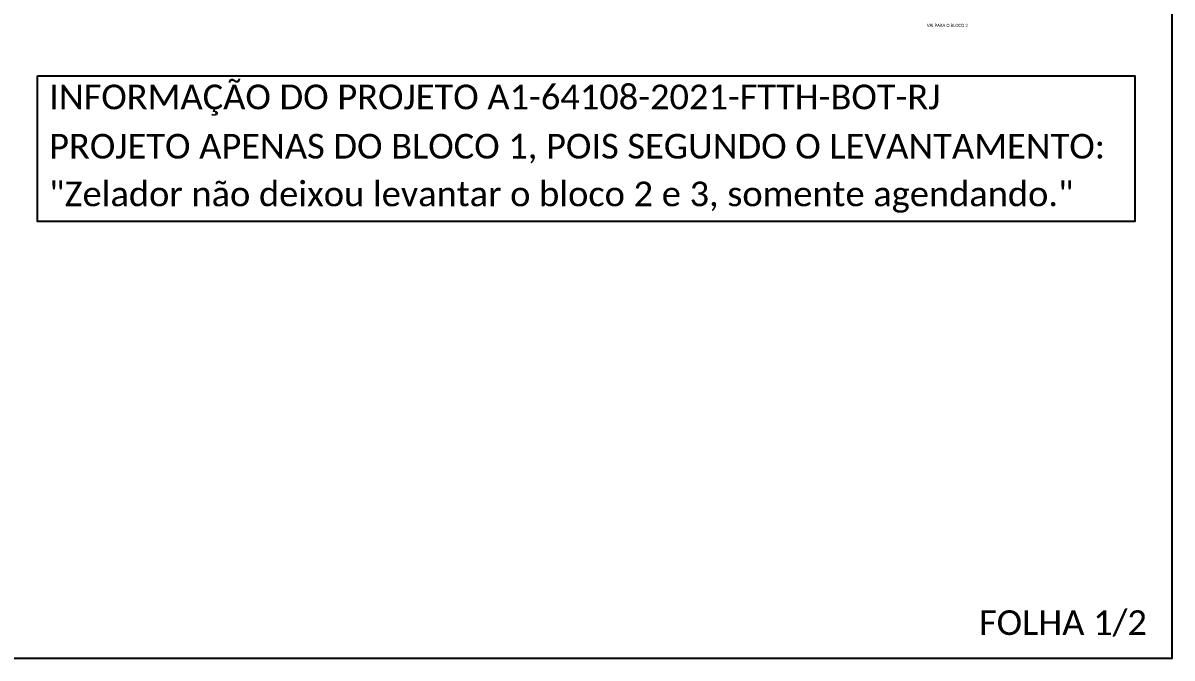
# Model space of a CAD drawing. Extents: x -89 to 1620, y 705 to 1299.
# Drawn here: x 283.2 to 749.2, y 705 to 962.6 of the extents above; entities that cross this region are included whole.
import ezdxf
from ezdxf.enums import TextEntityAlignment as Align

# ---------------------------------------------------------------- set-up
doc = ezdxf.new("R2010")
doc.units = 0
doc.layers.add('DROP DE CLIENTE', color=140, linetype='Continuous', plot=False)
doc.styles.add('WMF-Calibri0', font='calibri.ttf')

msp = doc.modelspace()

# ---------------------------------------------------------------- linework, layer by layer
msp.add_lwpolyline([(-89.32, 705.02), (749.25, 705.02), (749.25, 1299.02), (-89.32, 1299.02), (-89.32, 705.02)])
at = {"layer": 'DROP DE CLIENTE', "color": 10}
msp.add_lwpolyline([(289.09, 941.11), (734.23, 941.11), (734.23, 882.03), (289.09, 882.03)], close=True, dxfattribs=at)

# ---------------------------------------------------------------- texts
at = {"color": 1, "style": 'WMF-Calibri0'}
msp.add_text('VAI PARA O BLOCO 2', height=1.25, dxfattribs=at).set_placement((658.1, 961), align=Align.CENTER)
at = {"color": 10, "style": 'WMF-Calibri0'}
for s, p in [('INFORMAÇÃO DO PROJETO A1-64108-2021-FTTH-BOT-RJ', (293.84, 927.6)), ('PROJETO APENAS DO BLOCO 1, POIS SEGUNDO O LEVANTAMENTO: ', (293.84, 907.61)), ('"Zelador não deixou levantar o bloco 2 e 3, somente agendando."', (293.84, 888.27))]:
    msp.add_text(s, height=10, dxfattribs=at).set_placement(p)
at = {"style": 'WMF-Calibri0'}
msp.add_text('FOLHA 1/2', height=10, dxfattribs=at).set_placement((670.96, 714.38))

doc.saveas('drawing.dxf')
